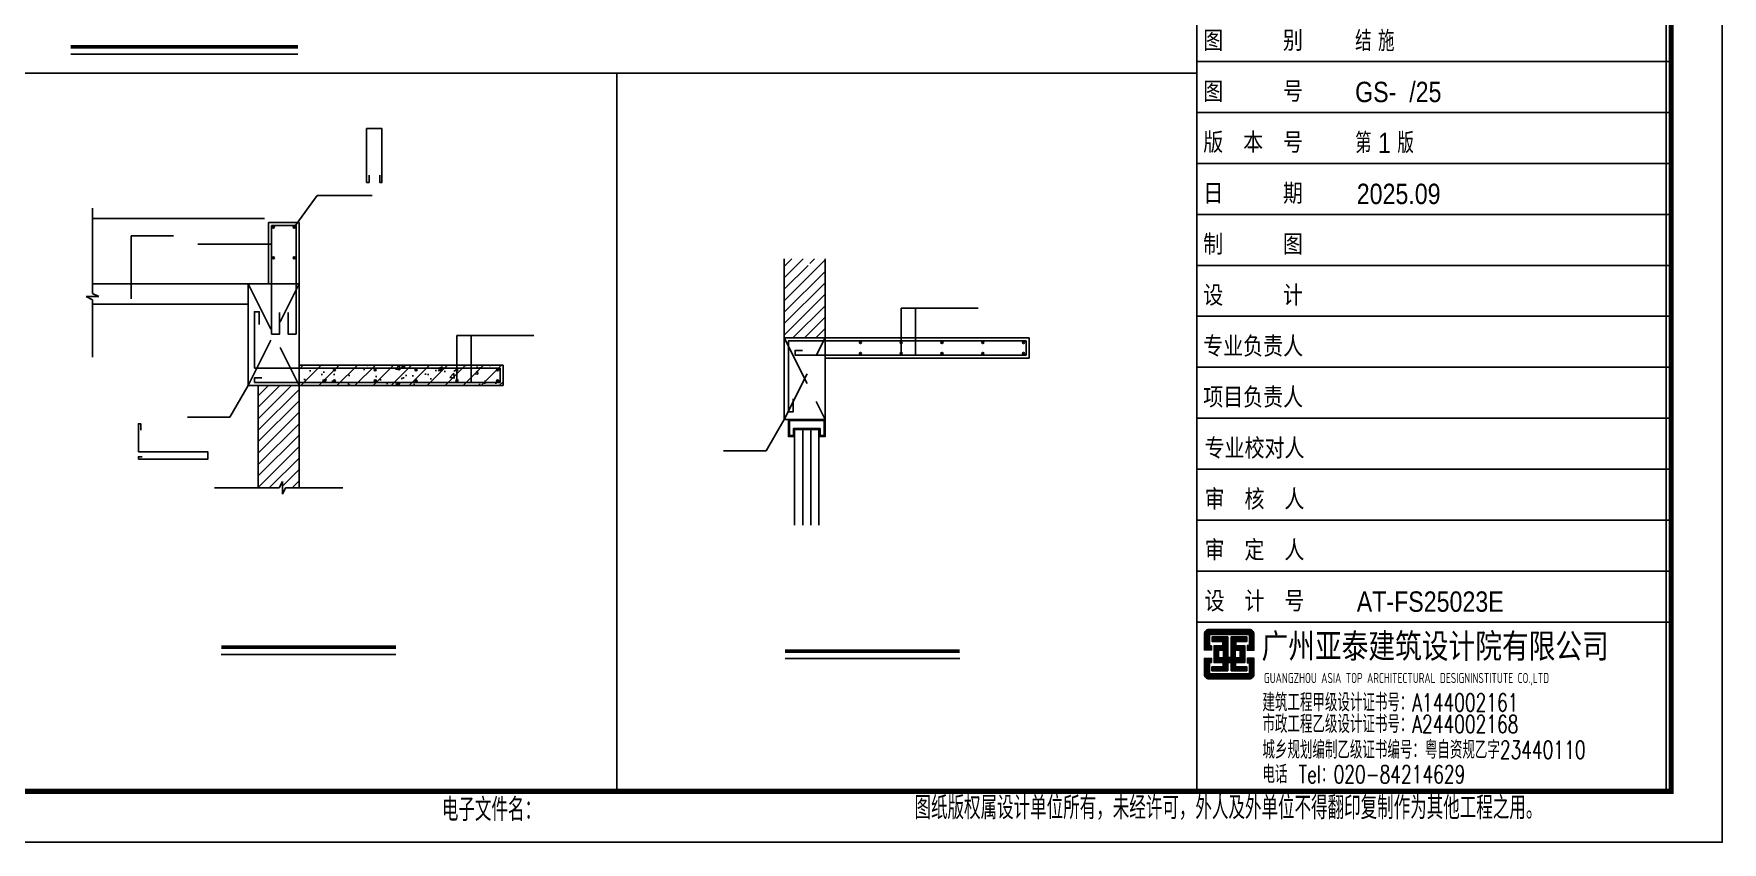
# Model space of a CAD drawing. Extents: x 299218 to 746073, y -331171 to -40619.
# Drawn here: x 708202 to 716478, y -311893 to -307927 of the extents above; entities that cross this region are included whole.
import ezdxf

# ---------------------------------------------------------------- set-up
doc = ezdxf.new("R2010")
doc.units = 0
doc.header["$LTSCALE"] = 1000
doc.header["$MEASUREMENT"] = 0
doc.linetypes.add('CONTINOUS', pattern=[0])
doc.linetypes.add('DASH', pattern=[0.35, 0.25, -0.1])
for name, color, linetype in [('13', 4, 'Continuous'), ('14', 2, 'Continuous'), ('_0', 7, 'Continuous'), ('DIM_SYMB', 3, 'Continuous'), ('LAYER1', 4, 'Continuous'), ('PUB_TEXT', 7, 'Continuous'), ('PUB_TITLE', 4, 'Continuous'), ('STAIR', 2, 'Continuous'), ('WALL', 4, 'Continuous'), ('家俱', 8, 'Continuous'), ('节点大样钢筋', 6, 'Continuous')]:
    doc.layers.add(name, color=color, linetype=linetype)
doc.styles.add('_HZTXT', font='gs_txt.shx', dxfattribs={"width": 0.8, "bigfont": 'gs_hztxt.shx'})
doc.styles.add('HT', font='')
doc.styles.add('HZTXT', font='txt.shx', dxfattribs={"bigfont": 'hztxt.shx'})
doc.styles.add('hztxt0', font='romans.shx', dxfattribs={"bigfont": 'gbcbig0.shx'})
doc.styles.get("Standard").update_dxf_attribs({"font": 'gbenor.shx', "bigfont": 'gbcbig.shx'})
doc.styles.add('宋体', font='')
doc.styles.get('HT').set_extended_font_data('SimHei')
doc.styles.get('宋体').set_extended_font_data('SimSun')

# ---------------------------------------------------------------- blocks, each defined once
blk = doc.blocks.new('jiediandyang')
h = blk.add_hatch()
h.set_pattern_fill('ANSI31', color=8, scale=25)
h.set_pattern_definition([(45, (1036224.353, -271306.76), (-28.0633004, 28.0633004), [])])
h.paths.add_polyline_path([(711880.6, -309418.5), (712080.6, -309418.5), (712080.6, -309031.7), (712014.8, -309031.7), (711999.5, -309073.7), (711992.1, -309031.7), (711880.6, -309031.7)])
h = blk.add_hatch()
h.set_pattern_fill('钢筋混凝土', color=8, scale=25)
h.set_pattern_definition([(45, (429219.825, -179910.6), (-44.194174, 44.194174), []), (50, (429219.83, -179910.6), (179.315046, -15.688034), [18.75, -206.25]), (355, (429219.83, -179910.6), (-34.68783, 188.04803), [15, -165]), (100.4514, (429234.77, -179911.9), (144.62735, 172.35989), [15.93505, -175.28553]), (46.1842, (429219.83, -179860.6), (266.81026, -41.37975), [28.125, -309.375]), (96.6356, (429242.06, -179864.05), (233.66568, 243.52947), [23.90257, -262.92825]), (351.1842, (429219.83, -179860.6), (233.66549, 243.52965), [22.5, -247.5]), (21, (429244.83, -179873.1), (149.22676, -100.65472), [18.75, -206.25]), (326, (429244.83, -179873.1), (60.82883, 181.28751), [15, -165]), (71.4514, (429257.26, -179881.49), (210.05566, 80.63262), [15.93505, -175.28553]), (37.5, (429219.825, -179910.6), (3.039964, 83.223463), [0, -163, 0, -167.5, 0, -165.625]), (7.5, (429219.825, -179910.6), (65.767384, 98.602928), [0, -95.5, 0, -159.25, 0, -63.125]), (327.5, (429164.075, -179910.6), (133.455609, -5.638718), [0, -62.5, 0, -195, 0, -258.75]), (317.5, (429139.08, -179910.6), (145.796542, 25.026246), [0, -81.25, 0, -129.5, 0, -183.75])])
h.paths.add_polyline_path([(710502.3, -309553.1), (709502.3, -309553.1), (709502.3, -309653.1), (710502.3, -309653.1)])
h = blk.add_hatch()
h.set_pattern_fill('ANSI31', color=8, scale=25)
h.set_pattern_definition([(45, (416787.77, -181212.053), (-28.0633004, 28.0633004), [])])
h.paths.add_polyline_path([(709420.1, -310123.8), (709420.1, -310186.2), (709435.7, -310155), (709502.3, -310155), (709502.3, -309653.1), (709302.3, -309653.1), (709302.3, -310155), (709404.5, -310155)])
at = {"color": 8}
for p, q in [((702227.9, -308121.1), (713903.2, -308121.1)), ((711059.2, -308121.1), (711059.2, -311643.1))]:
    blk.add_line(p, q, dxfattribs=at)
at = {"color": 3, "linetype": 'CONTINOUS'}
for p, q in [((711930.6, -309868.5), (711930.6, -310337.7)), ((711970.6, -309868.5), (711970.6, -310337.7)), ((712010.6, -309868.5), (712010.6, -310337.7)), ((712050.6, -309868.5), (712050.6, -310337.7))]:
    blk.add_line(p, q, dxfattribs=at)
at = {"color": 8}
blk.add_lwpolyline([(702227.9, -301643.1), (716202.9, -301643.1), (716202.9, -311643.1), (702227.9, -311643.1)], close=True, dxfattribs=at)
blk.add_lwpolyline([(712050.6, -309868.5), (712050.6, -309903.5), (712080.6, -309903.5), (712080.6, -309818.5), (712080.6, -309818.5), (711900.6, -309818.5), (711900.6, -309903.5), (711930.6, -309903.5), (711930.6, -309868.5)], close=True)
at = {"layer": 'DIM_SYMB', "const_width": 17.5}
for points in [[(708383.2, -307991.4), (709496.1, -307991.4)], [(709120.3, -310936.5), (709976.5, -310936.5)], [(711884.3, -310956.1), (712740.6, -310956.1)]]:
    blk.add_lwpolyline(points, dxfattribs=at)
at = {"layer": 'DIM_SYMB'}
for points in [[(708383.2, -308026.4), (709496.1, -308026.4)], [(709120.3, -310971.5), (709976.5, -310971.5)], [(711884.3, -310991.1), (712740.6, -310991.1)]]:
    blk.add_lwpolyline(points, dxfattribs=at)
at = {"layer": 'LAYER1'}
blk.add_line((709332.3, -308833.1), (708488.9, -308833.1), dxfattribs=at)
at = {"layer": 'STAIR'}
for p, q in [((708488.9, -308783.2), (708488.9, -309200.7)), ((708488.9, -309200.7), (708520.1, -309216.3)), ((708488.9, -309200.7), (708520.1, -309216.3)), ((708520.1, -309216.3), (708457.7, -309216.3)), ((708457.7, -309216.3), (708488.9, -309231.9)), ((708520.1, -309216.3), (708457.7, -309216.3)), ((708457.7, -309216.3), (708488.9, -309231.9)), ((708488.9, -309231.9), (708488.9, -309512.9)), ((709404.5, -310155), (709420.1, -310123.8)), ((709404.5, -310155), (709420.1, -310123.8)), ((709420.1, -310123.8), (709420.1, -310186.2)), ((709420.1, -310123.8), (709420.1, -310186.2)), ((709087.1, -310155), (709404.5, -310155)), ((709420.1, -310186.2), (709435.7, -310155)), ((709420.1, -310186.2), (709435.7, -310155)), ((709435.7, -310155), (709716.7, -310155))]:
    blk.add_line(p, q, dxfattribs=at)
at = {"layer": 'WALL'}
for p, q in [((709352.3, -309153.1), (709352.3, -308853.1)), ((709352.3, -308853.1), (709502.3, -308853.1)), ((711880.6, -309418.5), (711880.6, -309031.7)), ((712080.6, -309031.7), (712080.6, -309418.5)), ((708488.9, -309153.1), (709352.3, -309153.1)), ((709252.3, -309253.1), (708488.9, -309253.1)), ((709252.3, -309653.1), (709252.3, -309253.1)), ((711880.6, -309818.5), (711880.6, -309418.5)), ((711880.6, -309418.5), (713080.6, -309418.5)), ((713080.6, -309418.5), (713080.6, -309518.5)), ((712080.6, -309518.5), (712080.6, -309818.5)), ((713080.6, -309518.5), (712080.6, -309518.5)), ((709502.3, -309553.1), (710502.3, -309553.1)), ((710502.3, -309553.1), (710502.3, -309653.1)), ((709252.3, -309653.1), (709502.3, -309653.1)), ((709302.3, -310155), (709302.3, -309653.1)), ((710502.3, -309653.1), (709502.3, -309653.1)), ((711880.6, -309818.5), (712080.6, -309818.5))]:
    blk.add_line(p, q, dxfattribs=at)
for points in [[(708488.9, -309153.1), (709352.3, -309153.1), (709352.3, -308853.1), (709502.3, -308853.1), (709502.3, -309553.1)], [(709502.3, -309653.1), (709502.3, -310155)]]:
    blk.add_lwpolyline(points, dxfattribs=at)
at = {"layer": '家俱', "color": 2}
blk.add_lwpolyline([(712055.6, -309863.5), (712055.6, -309898.5), (712075.6, -309898.5), (712075.6, -309823.5), (712015.6, -309823.5), (712015.6, -309823.5), (711905.6, -309823.5), (711905.6, -309823.5), (711905.6, -309898.5), (711925.6, -309898.5), (711925.6, -309863.5), (712055.6, -309863.5)], dxfattribs=at)
blk = doc.blocks.new('弘吉车间2')
at = {"layer": '14'}
h = blk.add_hatch(dxfattribs=at)
h.set_pattern_fill('ANSI31', color=256, scale=100, angle=135, style=0)
h.set_pattern_definition([(180, (-226475.39, -78017.824), (-3e-15, -12.5), [])])
edge = h.paths.add_edge_path()
edge.add_line((-9011, 2855), (-9011, 2773))
edge.add_line((-9011, 2773), (-9152, 2773))
edge.add_line((-9152, 2773), (-9152, 3084))
edge.add_arc((-9062, 3084), 90, 90, 180, ccw=False)
edge.add_line((-9062, 3174), (-8271, 3174))
edge.add_arc((-8271, 3084), 90, 0, 90, ccw=False)
edge.add_line((-8181, 3084), (-8181, 2768))
edge.add_line((-8181, 2768), (-8311, 2768))
edge.add_line((-8311, 2768), (-8311, 2862))
edge.add_line((-8311, 2862), (-8282, 2862))
edge.add_line((-8282, 2862), (-8268, 2862))
edge.add_line((-8268, 2862), (-8268, 3074))
edge.add_line((-8268, 3074), (-9055, 3074))
edge.add_line((-9055, 3074), (-9055, 2855))
edge.add_line((-9055, 2855), (-9011, 2855))
h.paths.add_polyline_path([(-8629, 2622), (-8629, 3030), (-8321, 3030), (-8321, 2942), (-8535, 2942), (-8535, 2855), (-8362, 2855), (-8362, 2525), (-8542, 2525), (-8542, 2442), (-8320, 2442), (-8320, 2365), (-8628, 2365), (-8628, 2526), (-8697, 2526), (-8697, 2365), (-9006, 2365), (-9006, 2442), (-8784, 2442), (-8784, 2525), (-8963, 2525), (-8963, 2855), (-8790, 2855), (-8790, 2942), (-9004, 2942), (-9004, 3030), (-8697, 3030), (-8697, 2622)])
h.paths.add_polyline_path([(-8874, 2772), (-8776, 2772), (-8776, 2616), (-8874, 2616)], flags=16)
h.paths.add_polyline_path([(-8452, 2772), (-8549, 2772), (-8549, 2616), (-8452, 2616)], flags=16)
edge = h.paths.add_edge_path()
edge.add_line((-9011, 2525), (-9011, 2607))
edge.add_line((-9011, 2607), (-9152, 2607))
edge.add_line((-9152, 2607), (-9152, 2296))
edge.add_arc((-9062, 2296), 90, 180, 270)
edge.add_line((-9062, 2206), (-8271, 2206))
edge.add_arc((-8271, 2296), 90, 270, 360)
edge.add_line((-8181, 2296), (-8181, 2612))
edge.add_line((-8181, 2612), (-8311, 2612))
edge.add_line((-8311, 2612), (-8311, 2518))
edge.add_line((-8311, 2518), (-8282, 2518))
edge.add_line((-8282, 2518), (-8268, 2518))
edge.add_line((-8268, 2518), (-8268, 2306))
edge.add_line((-8268, 2306), (-9055, 2306))
edge.add_line((-9055, 2306), (-9055, 2525))
edge.add_line((-9055, 2525), (-9011, 2525))
for p, q in [((-9300, 29320), (-9300, 0)), ((-9300, 29320), (0, 29320)), ((-9300, 24820), (0, 24820)), ((-9300, 20320), (0, 20320)), ((-9300, 18320), (0, 18320)), ((-9300, 16320), (0, 16320)), ((-9300, 15320), (0, 15320)), ((-9300, 14320), (0, 14320)), ((-9300, 13320), (0, 13320)), ((-9300, 12320), (0, 12320)), ((-9300, 11320), (0, 11320)), ((-9300, 10320), (0, 10320)), ((-9300, 9320), (0, 9320)), ((-9300, 8320), (0, 8320)), ((-9300, 7320), (0, 7320)), ((-9300, 6320), (0, 6320)), ((-9300, 5320), (0, 5320)), ((-9300, 4320), (0, 4320)), ((-9300, 3320), (0, 3320)), ((-9300, 3320), (0, 3320))]:
    blk.add_line(p, q, dxfattribs=at)
for points in [[(-9300, 0), (0, 0), (0, 40000), (-9300, 40000)], [(-8874, 2772), (-8776, 2772), (-8776, 2616), (-8874, 2616)], [(-8452, 2772), (-8549, 2772), (-8549, 2616), (-8452, 2616)]]:
    blk.add_lwpolyline(points, close=True, dxfattribs=at)
for points in [[(-9011, 2855), (-9011, 2773), (-9152, 2773), (-9152, 3084, -0.414214), (-9062, 3174), (-8271, 3174, -0.414214), (-8181, 3084), (-8181, 2768), (-8311, 2768), (-8311, 2862), (-8282, 2862), (-8268, 2862), (-8268, 3074), (-9055, 3074), (-9055, 2855)], [(-9011, 2525), (-9011, 2607), (-9152, 2607), (-9152, 2296, 0.414214), (-9062, 2206), (-8271, 2206, 0.414214), (-8181, 2296), (-8181, 2612), (-8311, 2612), (-8311, 2518), (-8282, 2518), (-8268, 2518), (-8268, 2306), (-9055, 2306), (-9055, 2525)]]:
    blk.add_lwpolyline(points, format="xyb", close=True, dxfattribs=at)
blk.add_lwpolyline([(-8629, 2622), (-8629, 2622), (-8629, 3030), (-8321, 3030), (-8321, 2942), (-8535, 2942), (-8535, 2855), (-8362, 2855), (-8362, 2525), (-8542, 2525), (-8542, 2442), (-8320, 2442), (-8320, 2365), (-8628, 2365), (-8628, 2526), (-8697, 2526), (-8697, 2365), (-9006, 2365), (-9006, 2442), (-8784, 2442), (-8784, 2525), (-8963, 2525), (-8963, 2855), (-8790, 2855), (-8790, 2942), (-9004, 2942), (-9004, 3030), (-8697, 3030), (-8697, 2622), (-8629, 2622)], dxfattribs=at)
at = {"layer": '13', "color": 7, "style": '_HZTXT', "width": 0.85}
for s, height, p in [('佛山市天地元一净化设备有限公司', 417.91, (-6694, 19336)), ('净化智能装备总部项目-', 417.91, (-6750, 18616)), ('3号综合楼', 417.9, (-2815, 18616)), ('佛山市天地元一净化设备有限公司', 417.91, (-6282, 17179)), ('结 施', 400, (-6198, 14522)), ('GS-  /25', 400, (-6198, 13522)), ('第 1 版', 400, (-6198, 12522)), ('2025.09', 400, (-6166, 11522)), ('AT-FS25023E', 400, (-6166, 3522))]:
    blk.add_text(s, height=height, dxfattribs=at).set_placement(p)
at = {"layer": '13', "style": 'HZTXT', "width": 0.7}
for s, p in [('建筑工程甲级设计证书号：A144002161', (-8015, 1568)), ('市政工程乙级设计证书号：A244002168', (-8015, 1144)), ('城乡规划编制乙级证书编号：粤自资规乙字23440110', (-8015, 639)), ('电话 Tel：020-84214629', (-8015, 159))]:
    blk.add_text(s, height=350, rotation=359.9997, dxfattribs=at).set_placement(p)
at = {"layer": '14'}
for s, height, style, width, p in [('注册章', 350, '宋体', 0.82, (-9173, 24949)), ('工程设计出图专用章', 350, '宋体', 0.82, (-9173, 20449)), ('项', 350, '宋体', 0.82, (-9176, 19220)), ('目', 350, '宋体', 0.82, (-8632, 19220)), ('名', 350, '宋体', 0.82, (-8081, 19220)), ('称', 350, '宋体', 0.82, (-7542, 19220)), ('兴', 350, '宋体', 0.82, (-9176, 17220)), ('建', 350, '宋体', 0.82, (-8632, 17220)), ('单', 350, '宋体', 0.82, (-8081, 17220)), ('位', 350, '宋体', 0.82, (-7542, 17220)), ('图      名', 350, '宋体', 0.82, (-9176, 15566)), ('图      别', 350, '宋体', 0.82, (-9176, 14566)), ('图      号', 350, '宋体', 0.82, (-9176, 13566)), ('版  本  号', 350, '宋体', 0.82, (-9176, 12566)), ('日      期', 350, '宋体', 0.82, (-9176, 11566)), ('制      图', 350, '宋体', 0.82, (-9176, 10566)), ('设      计', 350, '宋体', 0.82, (-9176, 9566)), ('专业负责人', 350, '宋体', 0.82, (-9176, 8566)), ('项目负责人', 350, '宋体', 0.82, (-9176, 7566)), ('专业校对人', 350, '宋体', 0.82, (-9149, 6566, -24845)), ('审  核  人', 350, '宋体', 0.82, (-9149, 5566, -24845)), ('审  定  人', 350, '宋体', 0.82, (-9149, 4566, -24845)), ('设  计  号', 350, '宋体', 0.82, (-9149, 3566, -24845)), ('广州亚泰建筑设计院有限公司', 480, 'HT', 0.8, (-8033, 2612))]:
    blk.add_text(s, height=height, dxfattribs=dict(at, style=style, width=width)).set_placement(p)
at = {"layer": '14', "width": 0.8}
blk.add_text('GUANGZHOU ASIA TOP ARCHITECTURAL DESIGNINSTITUTE CO.,LTD', height=198, rotation=359.9997, dxfattribs=at).set_placement((-7987, 2124, -24845))
at = {"layer": '14', "style": 'hztxt0'}
for s, p in [('电子文件名：', (-24105, -584)), ('图纸版权属设计单位所有，未经许可，外人及外单位不得翻印复制作为其他工程之用。', (-14838, -548))]:
    blk.add_text(s, height=450, rotation=359.9997, dxfattribs=at).set_placement(p)

msp = doc.modelspace()

# ---------------------------------------------------------------- hatches: boundary and pattern name
at = {"layer": '节点大样钢筋'}
h = msp.add_hatch(color=256, dxfattribs=at)
edge = h.paths.add_edge_path()
edge.add_arc((709376.2, -308876.2), 5, 0, 360)
h = msp.add_hatch(color=256, dxfattribs=at)
edge = h.paths.add_edge_path()
edge.add_arc((709478.4, -308876.2), 5, 0, 360)
h = msp.add_hatch(color=256, dxfattribs=at)
edge = h.paths.add_edge_path()
edge.add_arc((709376.2, -309026.2), 5, 0, 360)
h = msp.add_hatch(color=256, dxfattribs=at)
edge = h.paths.add_edge_path()
edge.add_arc((709478.4, -309026.2), 5, 0, 360)
h = msp.add_hatch(color=256, dxfattribs=at)
edge = h.paths.add_edge_path()
edge.add_arc((712253.6, -309441.5), 5, 0, 360)
h = msp.add_hatch(color=256, dxfattribs=at)
edge = h.paths.add_edge_path()
edge.add_arc((712453.6, -309441.5), 5, 0, 360)
h = msp.add_hatch(color=256, dxfattribs=at)
edge = h.paths.add_edge_path()
edge.add_arc((712653.6, -309441.5), 5, 0, 360)
h = msp.add_hatch(color=256, dxfattribs=at)
edge = h.paths.add_edge_path()
edge.add_arc((712853.6, -309441.5), 5, 0, 360)
h = msp.add_hatch(color=256, dxfattribs=at)
edge = h.paths.add_edge_path()
edge.add_arc((713053.6, -309441.5), 5, 0, 360)
h = msp.add_hatch(color=256, dxfattribs=at)
edge = h.paths.add_edge_path()
edge.add_arc((712253.6, -309495.4), 5, 0, 360)
h = msp.add_hatch(color=256, dxfattribs=at)
edge = h.paths.add_edge_path()
edge.add_arc((712453.6, -309495.4), 5, 0, 360)
h = msp.add_hatch(color=256, dxfattribs=at)
edge = h.paths.add_edge_path()
edge.add_arc((712653.6, -309495.4), 5, 0, 360)
h = msp.add_hatch(color=256, dxfattribs=at)
edge = h.paths.add_edge_path()
edge.add_arc((712853.6, -309495.4), 5, 0, 360)
h = msp.add_hatch(color=256, dxfattribs=at)
edge = h.paths.add_edge_path()
edge.add_arc((713053.6, -309495.4), 5, 0, 360)
h = msp.add_hatch(color=256, dxfattribs=at)
edge = h.paths.add_edge_path()
edge.add_arc((709675.3, -309576.2), 5, 0, 360)
h = msp.add_hatch(color=256, dxfattribs=at)
edge = h.paths.add_edge_path()
edge.add_arc((709675.3, -309630), 5, 0, 360)
h = msp.add_hatch(color=256, dxfattribs=at)
edge = h.paths.add_edge_path()
edge.add_arc((709875.3, -309576.2), 5, 0, 360)
h = msp.add_hatch(color=256, dxfattribs=at)
edge = h.paths.add_edge_path()
edge.add_arc((709875.3, -309630), 5, 0, 360)
h = msp.add_hatch(color=256, dxfattribs=at)
edge = h.paths.add_edge_path()
edge.add_arc((710075.3, -309576.2), 5, 0, 360)
h = msp.add_hatch(color=256, dxfattribs=at)
edge = h.paths.add_edge_path()
edge.add_arc((710075.3, -309630), 5, 0, 360)
h = msp.add_hatch(color=256, dxfattribs=at)
edge = h.paths.add_edge_path()
edge.add_arc((710275.3, -309576.2), 5, 0, 360)
h = msp.add_hatch(color=256, dxfattribs=at)
edge = h.paths.add_edge_path()
edge.add_arc((710275.3, -309630), 5, 0, 360)
h = msp.add_hatch(color=256, dxfattribs=at)
edge = h.paths.add_edge_path()
edge.add_arc((710475.3, -309576.2), 5, 0, 360)
h = msp.add_hatch(color=256, dxfattribs=at)
edge = h.paths.add_edge_path()
edge.add_arc((710475.3, -309630), 5, 0, 360)

# ---------------------------------------------------------------- linework, layer by layer
at = {"color": 2, "linetype": 'DASH'}
for p, q in [((709252.3, -309153.1), (709502.3, -309653.1)), ((709252.3, -309653.1), (709502.3, -309153.1)), ((711880.6, -309818.5), (712080.6, -309418.5)), ((711880.6, -309418.5), (712080.6, -309818.5))]:
    msp.add_line(p, q, dxfattribs=at)
at = {"layer": 'PUB_TEXT'}
for p, q in [((709478.4, -308876.2), (709591, -308721.2)), ((709860.6, -308721.2), (709591, -308721.2)), ((708679, -308917.8), (708887.1, -308917.8)), ((708679, -308917.8), (708679, -309227.2)), ((709367.3, -308960), (709005.5, -308960)), ((712831.6, -309272.4), (712453.6, -309272.4)), ((712453.6, -309495.4), (712453.6, -309272.4)), ((712523.7, -309503.5), (712523.7, -309272.4)), ((710653.3, -309407.1), (710275.3, -309407.1)), ((710275.3, -309630), (710275.3, -309407.1)), ((710345.4, -309638.1), (710345.4, -309407.1)), ((709162.6, -309807.1), (709252.3, -309653.1)), ((708954.5, -309807.1), (709162.6, -309807.1)), ((711790.9, -309972.5), (711880.6, -309818.5)), ((711582.8, -309972.5), (711790.9, -309972.5))]:
    msp.add_line(p, q, dxfattribs=at)
at = {"layer": 'PUB_TITLE'}
msp.add_lwpolyline([(701628.2, -311893.1), (716478.2, -311893.1), (716478.2, -301393.1), (701628.2, -301393.1)], close=True, dxfattribs=at)
at = {"layer": 'PUB_TITLE', "const_width": 25}
msp.add_lwpolyline([(702253.2, -311643.1), (716228.2, -311643.1), (716228.2, -301643.1), (702253.2, -301643.1)], close=True, dxfattribs=at)
at = {"layer": '节点大样钢筋'}
for points in [[(709832.8, -308656), (709832.8, -308392.5), (709907.8, -308392.5), (709907.8, -308656)], [(709832.8, -308656), (709844.9, -308656), (709844.9, -308621.3)], [(709909.3, -308656), (709897.2, -308656), (709897.2, -308621.3)], [(709367.3, -309401), (709367.3, -308868.1), (709487.3, -308868.1), (709487.3, -309401)], [(709283.1, -309568.1), (709283.1, -309290.6), (709306.5, -309290.6), (709306.5, -309353.3)], [(709367.3, -309401), (709405.7, -309401), (709405.7, -309294.6)], [(709487.3, -309401), (709448.9, -309401), (709448.9, -309294.6)], [(711970.4, -309480.4), (711933.5, -309480.4), (711933.5, -309503.5), (713065.6, -309503.5), (713065.6, -309433.5), (711900.8, -309433.5), (711900.8, -309781), (711924.2, -309781), (711924.2, -309718.3)], [(709283.1, -309568.1), (710487.3, -309568.1), (710487.3, -309638.1), (709283.1, -309638.1)], [(709283.1, -309638.1), (709283.1, -309615), (709320, -309615)], [(708714.3, -309978.6), (708714.3, -309839.8), (708726, -309839.8), (708726, -309871.1)], [(708714.3, -309978.6), (709055.4, -309978.6), (709055.4, -310013.6), (708714.3, -310013.6)], [(708714.3, -310013.6), (708714.3, -310002), (708732.8, -310002)]]:
    msp.add_lwpolyline(points, dxfattribs=at)
at = {"layer": '节点大样钢筋', "color": 2}
for points in [[(709252.3, -309153.1), (709502.3, -309153.1), (709502.3, -309653.1), (709252.3, -309653.1)], [(711880.6, -309418.5), (712080.6, -309418.5), (712080.6, -309818.5), (711880.6, -309818.5)]]:
    msp.add_lwpolyline(points, close=True, dxfattribs=at)
at = {"layer": '节点大样钢筋'}
for centre in [(709376.2, -308876.2), (709478.4, -308876.2), (709376.2, -309026.2), (709478.4, -309026.2), (712253.6, -309441.5), (712453.6, -309441.5), (712653.6, -309441.5), (712853.6, -309441.5), (713053.6, -309441.5), (712253.6, -309495.4), (712453.6, -309495.4), (712653.6, -309495.4), (712853.6, -309495.4), (713053.6, -309495.4), (709675.3, -309576.2), (709675.3, -309630), (709875.3, -309576.2), (709875.3, -309630), (710075.3, -309576.2), (710075.3, -309630), (710275.3, -309576.2), (710275.3, -309630), (710475.3, -309576.2), (710475.3, -309630)]:
    msp.add_circle(centre, 5, dxfattribs=at)

# ---------------------------------------------------------------- block references
msp.add_blockref('jiediandyang', (0, 0))
at = {"layer": '_0', "xscale": 0.25, "yscale": 0.25, "zscale": 0.25}
msp.add_blockref('弘吉车间2', (716228.2, -311643.1), dxfattribs=at)

doc.saveas('drawing.dxf')
